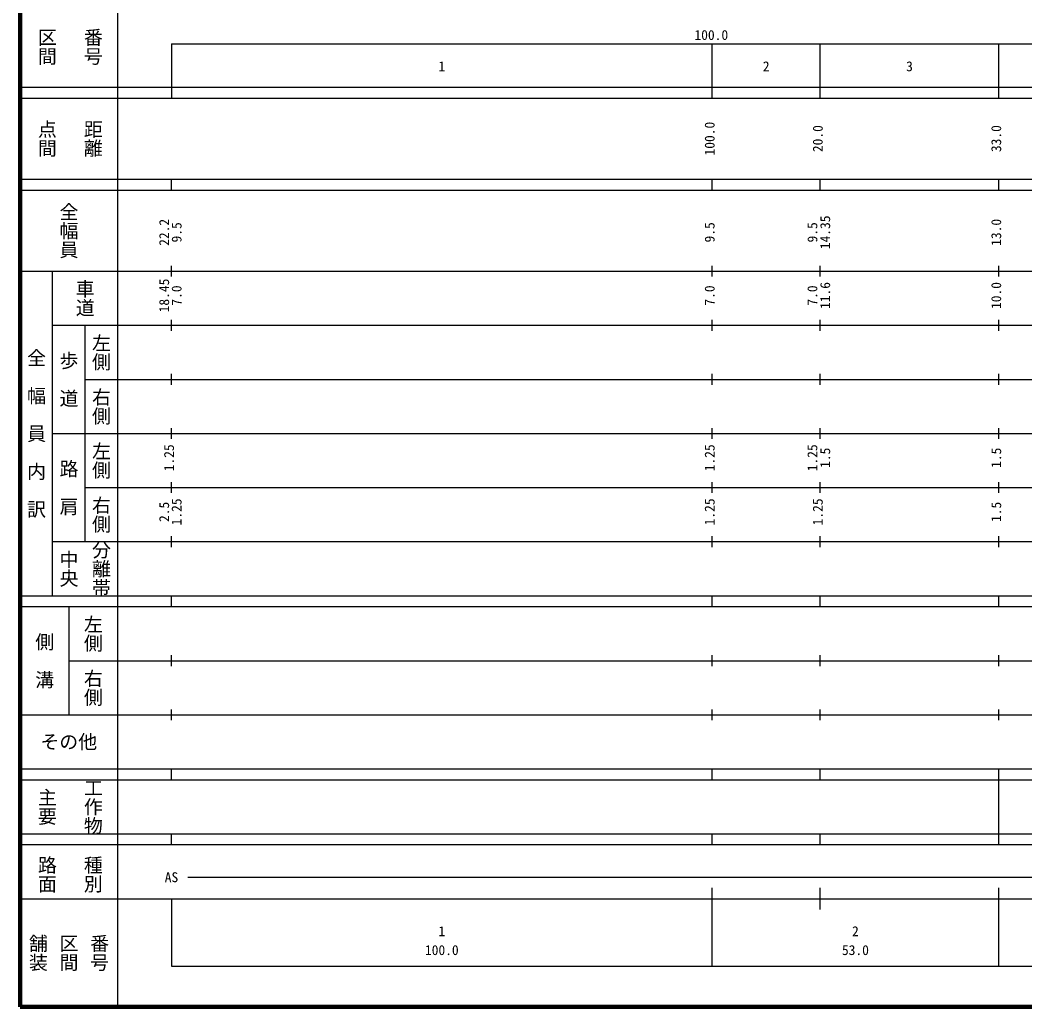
# Model space of a CAD drawing. Units: millimetres on the paper, enlarged 1000 times. Extents: x 40000 to 680000, y 20000 to 380000.
# Drawn here: x 40000 to 225846, y 20000 to 202409 of the extents above; entities that cross this region are included whole.
import ezdxf
from ezdxf.enums import TextEntityAlignment as Align

# ---------------------------------------------------------------- set-up
doc = ezdxf.new("R2010")
doc.units = ezdxf.units.MM
doc.header["$LTSCALE"] = 1000
doc.layers.add('M-TTL', color=2, linetype='Continuous', lineweight=140)
doc.layers.add('M-TTL-BAND', color=7, linetype='Continuous', lineweight=25)
doc.styles.add('@ＭＳ ゴシック', font='')
doc.styles.add('ＭＳ ゴシック', font='')
doc.styles.get('@ＭＳ ゴシック').set_extended_font_data('@MS Gothic')
doc.styles.get('ＭＳ ゴシック').set_extended_font_data('MS Gothic')

msp = doc.modelspace()

# ---------------------------------------------------------------- linework, layer by layer
at = {"layer": 'M-TTL'}
for p, q in [((40000, 380000), (40000, 20000)), ((40000, 20000), (680000, 20000))]:
    msp.add_line(p, q, dxfattribs=at)
at = {"layer": 'M-TTL-BAND'}
for p, q in [((58000, 370000), (58000, 20000)), ((68000, 198000), (579000, 198000)), ((68000, 198000), (68000, 188000)), ((168000, 188000), (168000, 198000)), ((188000, 188000), (188000, 198000)), ((221000, 188000), (221000, 198000)), ((40000, 190000), (579000, 190000)), ((40000, 188000), (579000, 188000)), ((40000, 173000), (579000, 173000)), ((68000, 171000), (68000, 173000)), ((168000, 171000), (168000, 173000)), ((188000, 171000), (188000, 173000)), ((221000, 171000), (221000, 173000)), ((40000, 171000), (579000, 171000)), ((68000, 155000), (68000, 157000)), ((168000, 155000), (168000, 157000)), ((188000, 155000), (188000, 157000)), ((221000, 155000), (221000, 157000)), ((40000, 156000), (579000, 156000)), ((46000, 96000), (46000, 156000)), ((68000, 145000), (68000, 147000)), ((168000, 145000), (168000, 147000)), ((188000, 145000), (188000, 147000)), ((221000, 145000), (221000, 147000)), ((46000, 146000), (579000, 146000)), ((52000, 146000), (52000, 106000)), ((52000, 136000), (579000, 136000)), ((68000, 135000), (68000, 137000)), ((168000, 135000), (168000, 137000)), ((188000, 135000), (188000, 137000)), ((221000, 135000), (221000, 137000)), ((68000, 125000), (68000, 127000)), ((168000, 125000), (168000, 127000)), ((188000, 125000), (188000, 127000)), ((221000, 125000), (221000, 127000)), ((46000, 126000), (579000, 126000)), ((52000, 116000), (579000, 116000)), ((68000, 115000), (68000, 117000)), ((168000, 115000), (168000, 117000)), ((188000, 115000), (188000, 117000)), ((221000, 115000), (221000, 117000)), ((46000, 106000), (579000, 106000)), ((68000, 105000), (68000, 107000)), ((168000, 105000), (168000, 107000)), ((188000, 105000), (188000, 107000)), ((221000, 105000), (221000, 107000)), ((40000, 96000), (579000, 96000)), ((68000, 94000), (68000, 96000)), ((168000, 94000), (168000, 96000)), ((188000, 94000), (188000, 96000)), ((221000, 94000), (221000, 96000)), ((40000, 94000), (579000, 94000)), ((49000, 94000), (49000, 74000)), ((49000, 84000), (579000, 84000)), ((68000, 83000), (68000, 85000)), ((168000, 83000), (168000, 85000)), ((188000, 83000), (188000, 85000)), ((221000, 83000), (221000, 85000)), ((68000, 73000), (68000, 75000)), ((168000, 73000), (168000, 75000)), ((188000, 73000), (188000, 75000)), ((221000, 73000), (221000, 75000)), ((40000, 74000), (579000, 74000)), ((40000, 64000), (579000, 64000)), ((68000, 62000), (68000, 64000)), ((168000, 62000), (168000, 64000)), ((188000, 62000), (188000, 64000)), ((221000, 62000), (221000, 64000)), ((40000, 62000), (579000, 62000)), ((221000, 52000), (221000, 62000)), ((40000, 52000), (579000, 52000)), ((68000, 50000), (68000, 52000)), ((168000, 50000), (168000, 52000)), ((188000, 50000), (188000, 52000)), ((221000, 50000), (221000, 52000)), ((40000, 50000), (579000, 50000)), ((71000, 44000), (565000, 44000)), ((168000, 27500), (168000, 42000)), ((188000, 38000), (188000, 42000)), ((221000, 27500), (221000, 42000)), ((40000, 40000), (579000, 40000)), ((68000, 40000), (68000, 27500)), ((68000, 27500), (579000, 27500))]:
    msp.add_line(p, q, dxfattribs=at)

# ---------------------------------------------------------------- texts
at = {"layer": 'M-TTL-BAND', "style": '@ＭＳ ゴシック'}
for s, p in [('番号', (53500, 197500)), ('区間', (45000, 197500)), ('点間', (45000, 180500)), ('距離', (53500, 180500)), ('全幅員', (49000, 163500)), ('車道', (52000, 151000)), ('左側', (55000, 141000)), ('全\u3000幅\u3000員\u3000内\u3000訳', (43000, 126000)), ('歩\u3000道', (49000, 136000)), ('右側', (55000, 131000)), ('左側', (55000, 121000)), ('路\u3000肩', (49000, 116000)), ('右側', (55000, 111000)), ('分離帯', (55000, 101000)), ('中央', (49000, 101000)), ('左側', (53500, 89000)), ('側\u3000溝', (44500, 84000)), ('右側', (53500, 79000)), ('工作物', (53500, 57000)), ('主要', (45000, 57000)), ('路面', (45000, 44500)), ('種別', (53500, 44500)), ('舗装', (43333, 30000)), ('区間', (49000, 30000)), ('番号', (54667, 30000))]:
    msp.add_text(s, height=2566, rotation=270, dxfattribs=at).set_placement(p, align=Align.MIDDLE_CENTER)
at = {"layer": 'M-TTL-BAND', "style": 'ＭＳ ゴシック'}
for s, p in [('100.0', (167844, 198195)), ('1', (118000, 192405)), ('2', (178000, 192405)), ('3', (204500, 192405)), ('AS', (68000, 42500)), ('1', (118000, 32523)), ('2', (194500, 32523)), ('100.0', (118000, 29033)), ('53.0', (194500, 29033))]:
    msp.add_text(s, height=1833, dxfattribs=at).set_placement(p, align=Align.BOTTOM_CENTER)
for s, p in [('100.0', (169000, 180500)), ('20.0', (189000, 180500)), ('33.0', (222000, 180500)), ('22.2', (68107, 163174)), ('14.35', (190370, 163174)), ('13.0', (222000, 163174)), ('9.5', (70407, 163174)), ('9.5', (169000, 163174)), ('9.5', (188000, 163174)), ('18.45', (68107, 151500)), ('7.0', (70407, 151500)), ('7.0', (169000, 151500)), ('7.0', (188000, 151500)), ('11.6', (190370, 151500)), ('10.0', (222000, 151500)), ('1.25', (69000, 121500)), ('1.25', (169000, 121500)), ('1.25', (188000, 121500)), ('1.5', (190370, 121500)), ('1.5', (222000, 121500)), ('1.25', (70407, 111500)), ('1.25', (169000, 111500)), ('1.25', (189000, 111500)), ('2.5', (68107, 111500)), ('1.5', (222000, 111500))]:
    msp.add_text(s, height=1833, rotation=90, dxfattribs=at).set_placement(p, align=Align.BOTTOM_CENTER)
msp.add_text('その他', height=2566, dxfattribs=at).set_placement((49000, 69000), align=Align.MIDDLE_CENTER)

doc.saveas('drawing.dxf')
